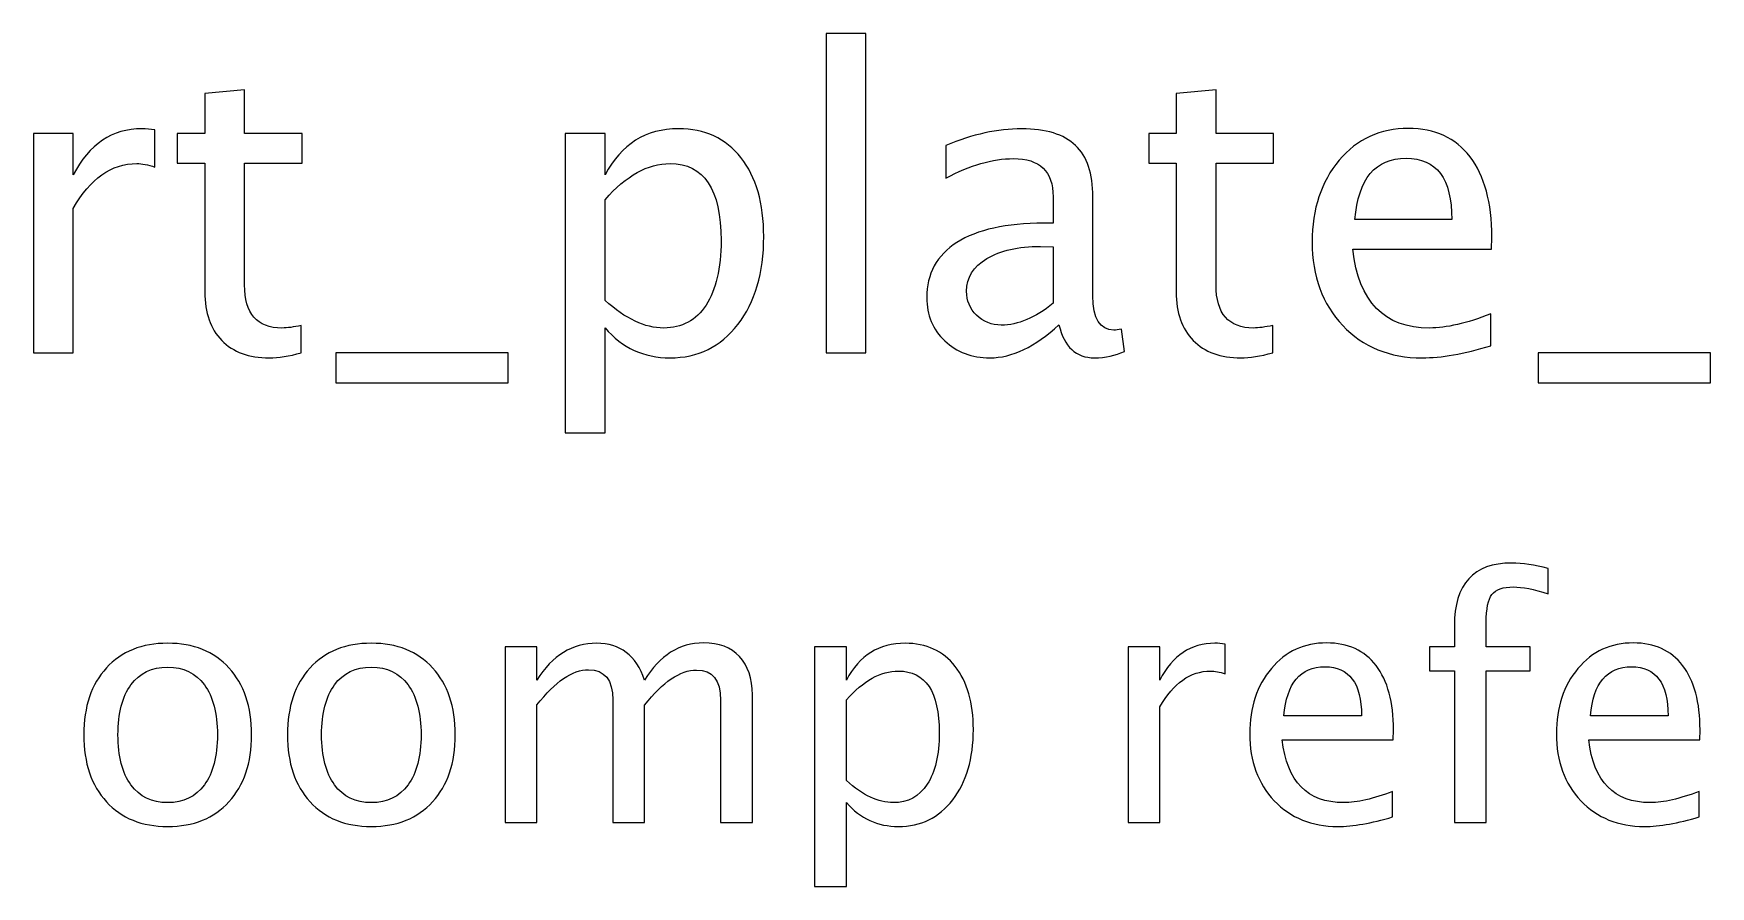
# Model space of a CAD drawing. Header units: centimetres. Extents: x -31.5 to 31.5, y -16.5 to 28.7.
# Drawn here: x -8.33 to 2.38, y 23.26 to 28.71 of the extents above; entities that cross this region are included whole.
import ezdxf

# ---------------------------------------------------------------- set-up
doc = ezdxf.new("R2010")
doc.units = ezdxf.units.CM
doc.header["$MEASUREMENT"] = 0
doc.layers.add('Layer 1', color=7, linetype='Continuous')

msp = doc.modelspace()

# ---------------------------------------------------------------- linework, layer by layer
at = {"layer": 'Layer 1'}
for points, knots in [([(-3.26536, 26.67044), (-3.26536, 26.67044), (-3.26536, 28.71037), (-3.26536, 28.71037), (-3.26536, 28.71037), (-3.26536, 28.71037), (-3.01136, 28.71037), (-3.01136, 28.71037), (-3.01136, 28.71037), (-3.01136, 28.71037), (-3.01136, 26.67044), (-3.01136, 26.67044), (-3.01136, 26.67044), (-3.01136, 26.67044), (-3.26536, 26.67044), (-3.26536, 26.67044)], [0, 0, 0, 0, 0.2, 0.2, 0.2, 0.2, 0.4, 0.4, 0.4, 0.4, 0.6, 0.6, 0.6, 0.6, 1, 1, 1, 1]), ([(-6.61586, 26.67088), (-6.69435, 26.64927), (-6.7627, 26.63869), (-6.82047, 26.63869), (-6.82047, 26.63869), (-6.95012, 26.63869), (-7.0511, 26.67573), (-7.12342, 26.74981), (-7.12342, 26.74981), (-7.19618, 26.8239), (-7.23234, 26.92664), (-7.23234, 27.0585), (-7.23234, 27.0585), (-7.23234, 27.0585), (-7.23234, 27.88223), (-7.23234, 27.88223), (-7.23234, 27.88223), (-7.23234, 27.88223), (-7.40784, 27.88223), (-7.40784, 27.88223), (-7.40784, 27.88223), (-7.40784, 27.88223), (-7.40784, 28.07273), (-7.40784, 28.07273), (-7.40784, 28.07273), (-7.40784, 28.07273), (-7.23234, 28.07273), (-7.23234, 28.07273), (-7.23234, 28.07273), (-7.23234, 28.07273), (-7.23234, 28.32629), (-7.23234, 28.32629), (-7.23234, 28.32629), (-7.23234, 28.32629), (-6.97834, 28.35054), (-6.97834, 28.35054), (-6.97834, 28.35054), (-6.97834, 28.35054), (-6.97834, 28.07273), (-6.97834, 28.07273), (-6.97834, 28.07273), (-6.97834, 28.07273), (-6.61057, 28.07273), (-6.61057, 28.07273), (-6.61057, 28.07273), (-6.61057, 28.07273), (-6.61057, 27.88223), (-6.61057, 27.88223), (-6.61057, 27.88223), (-6.61057, 27.88223), (-6.97834, 27.88223), (-6.97834, 27.88223), (-6.97834, 27.88223), (-6.97834, 27.88223), (-6.97834, 27.10436), (-6.97834, 27.10436), (-6.97834, 27.10436), (-6.97834, 26.92091), (-6.89852, 26.82919), (-6.73933, 26.82919), (-6.73933, 26.82919), (-6.70538, 26.82919), (-6.66437, 26.83492), (-6.61586, 26.84595), (-6.61586, 26.84595), (-6.61586, 26.84595), (-6.61586, 26.67088), (-6.61586, 26.67088)], [0, 0, 0, 0, 0.05555556, 0.05555556, 0.05555556, 0.05555556, 0.11111111, 0.11111111, 0.11111111, 0.11111111, 0.16666667, 0.16666667, 0.16666667, 0.16666667, 0.22222222, 0.22222222, 0.22222222, 0.22222222, 0.27777778, 0.27777778, 0.27777778, 0.27777778, 0.33333333, 0.33333333, 0.33333333, 0.33333333, 0.38888889, 0.38888889, 0.38888889, 0.38888889, 0.44444444, 0.44444444, 0.44444444, 0.44444444, 0.5, 0.5, 0.5, 0.5, 0.55555556, 0.55555556, 0.55555556, 0.55555556, 0.61111111, 0.61111111, 0.61111111, 0.61111111, 0.66666667, 0.66666667, 0.66666667, 0.66666667, 0.72222222, 0.72222222, 0.72222222, 0.72222222, 0.77777778, 0.77777778, 0.77777778, 0.77777778, 0.83333333, 0.83333333, 0.83333333, 0.83333333, 0.88888889, 0.88888889, 0.88888889, 0.88888889, 1, 1, 1, 1]), ([(-0.41272, 26.67088), (-0.49121, 26.64927), (-0.55956, 26.63869), (-0.61733, 26.63869), (-0.61733, 26.63869), (-0.74698, 26.63869), (-0.84796, 26.67573), (-0.92028, 26.74981), (-0.92028, 26.74981), (-0.99304, 26.8239), (-1.0292, 26.92664), (-1.0292, 27.0585), (-1.0292, 27.0585), (-1.0292, 27.0585), (-1.0292, 27.88223), (-1.0292, 27.88223), (-1.0292, 27.88223), (-1.0292, 27.88223), (-1.2047, 27.88223), (-1.2047, 27.88223), (-1.2047, 27.88223), (-1.2047, 27.88223), (-1.2047, 28.07273), (-1.2047, 28.07273), (-1.2047, 28.07273), (-1.2047, 28.07273), (-1.0292, 28.07273), (-1.0292, 28.07273), (-1.0292, 28.07273), (-1.0292, 28.07273), (-1.0292, 28.32629), (-1.0292, 28.32629), (-1.0292, 28.32629), (-1.0292, 28.32629), (-0.7752, 28.35054), (-0.7752, 28.35054), (-0.7752, 28.35054), (-0.7752, 28.35054), (-0.7752, 28.07273), (-0.7752, 28.07273), (-0.7752, 28.07273), (-0.7752, 28.07273), (-0.40743, 28.07273), (-0.40743, 28.07273), (-0.40743, 28.07273), (-0.40743, 28.07273), (-0.40743, 27.88223), (-0.40743, 27.88223), (-0.40743, 27.88223), (-0.40743, 27.88223), (-0.7752, 27.88223), (-0.7752, 27.88223), (-0.7752, 27.88223), (-0.7752, 27.88223), (-0.7752, 27.10436), (-0.7752, 27.10436), (-0.7752, 27.10436), (-0.7752, 26.92091), (-0.69538, 26.82919), (-0.53619, 26.82919), (-0.53619, 26.82919), (-0.50224, 26.82919), (-0.46123, 26.83492), (-0.41272, 26.84595), (-0.41272, 26.84595), (-0.41272, 26.84595), (-0.41272, 26.67088), (-0.41272, 26.67088)], [0, 0, 0, 0, 0.05555556, 0.05555556, 0.05555556, 0.05555556, 0.11111111, 0.11111111, 0.11111111, 0.11111111, 0.16666667, 0.16666667, 0.16666667, 0.16666667, 0.22222222, 0.22222222, 0.22222222, 0.22222222, 0.27777778, 0.27777778, 0.27777778, 0.27777778, 0.33333333, 0.33333333, 0.33333333, 0.33333333, 0.38888889, 0.38888889, 0.38888889, 0.38888889, 0.44444444, 0.44444444, 0.44444444, 0.44444444, 0.5, 0.5, 0.5, 0.5, 0.55555556, 0.55555556, 0.55555556, 0.55555556, 0.61111111, 0.61111111, 0.61111111, 0.61111111, 0.66666667, 0.66666667, 0.66666667, 0.66666667, 0.72222222, 0.72222222, 0.72222222, 0.72222222, 0.77777778, 0.77777778, 0.77777778, 0.77777778, 0.83333333, 0.83333333, 0.83333333, 0.83333333, 0.88888889, 0.88888889, 0.88888889, 0.88888889, 1, 1, 1, 1]), ([(-8.32551, 26.67044), (-8.32551, 26.67044), (-8.32551, 28.07273), (-8.32551, 28.07273), (-8.32551, 28.07273), (-8.32551, 28.07273), (-8.07151, 28.07273), (-8.07151, 28.07273), (-8.07151, 28.07273), (-8.07151, 28.07273), (-8.07151, 27.80771), (-8.07151, 27.80771), (-8.07151, 27.80771), (-7.97053, 28.00394), (-7.82413, 28.10183), (-7.63186, 28.10183), (-7.63186, 28.10183), (-7.60584, 28.10183), (-7.5785, 28.09963), (-7.55028, 28.09522), (-7.55028, 28.09522), (-7.55028, 28.09522), (-7.55028, 27.85754), (-7.55028, 27.85754), (-7.55028, 27.85754), (-7.59438, 27.87209), (-7.63318, 27.87958), (-7.6667, 27.87958), (-7.6667, 27.87958), (-7.82809, 27.87958), (-7.96303, 27.78433), (-8.07151, 27.59339), (-8.07151, 27.59339), (-8.07151, 27.59339), (-8.07151, 26.67044), (-8.07151, 26.67044), (-8.07151, 26.67044), (-8.07151, 26.67044), (-8.32551, 26.67044), (-8.32551, 26.67044)], [0, 0, 0, 0, 0.09090909, 0.09090909, 0.09090909, 0.09090909, 0.18181818, 0.18181818, 0.18181818, 0.18181818, 0.27272727, 0.27272727, 0.27272727, 0.27272727, 0.36363636, 0.36363636, 0.36363636, 0.36363636, 0.45454545, 0.45454545, 0.45454545, 0.45454545, 0.54545455, 0.54545455, 0.54545455, 0.54545455, 0.63636364, 0.63636364, 0.63636364, 0.63636364, 0.72727273, 0.72727273, 0.72727273, 0.72727273, 0.81818182, 0.81818182, 0.81818182, 0.81818182, 1, 1, 1, 1]), ([(-4.93047, 26.15979), (-4.93047, 26.15979), (-4.93047, 28.07273), (-4.93047, 28.07273), (-4.93047, 28.07273), (-4.93047, 28.07273), (-4.67647, 28.07273), (-4.67647, 28.07273), (-4.67647, 28.07273), (-4.67647, 28.07273), (-4.67647, 27.80771), (-4.67647, 27.80771), (-4.67647, 27.80771), (-4.5724, 28.00394), (-4.41586, 28.10183), (-4.20728, 28.10183), (-4.20728, 28.10183), (-4.03838, 28.10183), (-3.90565, 28.04054), (-3.80864, 27.91751), (-3.80864, 27.91751), (-3.71162, 27.79448), (-3.66312, 27.62647), (-3.66312, 27.41348), (-3.66312, 27.41348), (-3.66312, 27.18153), (-3.71824, 26.99411), (-3.82804, 26.85212), (-3.82804, 26.85212), (-3.93784, 26.70969), (-4.08248, 26.63869), (-4.26152, 26.63869), (-4.26152, 26.63869), (-4.42776, 26.63869), (-4.56623, 26.70219), (-4.67647, 26.82963), (-4.67647, 26.82963), (-4.67647, 26.82963), (-4.67647, 26.15979), (-4.67647, 26.15979), (-4.67647, 26.15979), (-4.67647, 26.15979), (-4.93047, 26.15979), (-4.93047, 26.15979)], [0, 0, 0, 0, 0.08333333, 0.08333333, 0.08333333, 0.08333333, 0.16666667, 0.16666667, 0.16666667, 0.16666667, 0.25, 0.25, 0.25, 0.25, 0.33333333, 0.33333333, 0.33333333, 0.33333333, 0.41666667, 0.41666667, 0.41666667, 0.41666667, 0.5, 0.5, 0.5, 0.5, 0.58333333, 0.58333333, 0.58333333, 0.58333333, 0.66666667, 0.66666667, 0.66666667, 0.66666667, 0.75, 0.75, 0.75, 0.75, 0.83333333, 0.83333333, 0.83333333, 0.83333333, 1, 1, 1, 1]), ([(-1.77797, 26.84903), (-1.93054, 26.7088), (-2.07739, 26.63869), (-2.2185, 26.63869), (-2.2185, 26.63869), (-2.33447, 26.63869), (-2.43105, 26.67485), (-2.50733, 26.74761), (-2.50733, 26.74761), (-2.58406, 26.82037), (-2.62243, 26.91209), (-2.62243, 27.02278), (-2.62243, 27.02278), (-2.62243, 27.17579), (-2.55805, 27.29353), (-2.42928, 27.37555), (-2.42928, 27.37555), (-2.30052, 27.45757), (-2.11575, 27.49858), (-1.87498, 27.49858), (-1.87498, 27.49858), (-1.87498, 27.49858), (-1.81545, 27.49858), (-1.81545, 27.49858), (-1.81545, 27.49858), (-1.81545, 27.49858), (-1.81545, 27.66748), (-1.81545, 27.66748), (-1.81545, 27.66748), (-1.81545, 27.8302), (-1.90012, 27.91133), (-2.06989, 27.91133), (-2.06989, 27.91133), (-2.2013, 27.91133), (-2.34506, 27.86988), (-2.50072, 27.78698), (-2.50072, 27.78698), (-2.50072, 27.78698), (-2.50072, 27.996), (-2.50072, 27.996), (-2.50072, 27.996), (-2.32962, 28.06656), (-2.16823, 28.10183), (-2.01697, 28.10183), (-2.01697, 28.10183), (-1.86131, 28.10183), (-1.74622, 28.06656), (-1.67258, 27.99556), (-1.67258, 27.99556), (-1.59849, 27.92456), (-1.56145, 27.8152), (-1.56145, 27.66748), (-1.56145, 27.66748), (-1.56145, 27.66748), (-1.56145, 27.0338), (-1.56145, 27.0338), (-1.56145, 27.0338), (-1.56145, 26.88872), (-1.51691, 26.81596), (-1.4274, 26.81596), (-1.4274, 26.81596), (-1.41637, 26.81596), (-1.40006, 26.81772), (-1.37845, 26.82125), (-1.37845, 26.82125), (-1.37845, 26.82125), (-1.36037, 26.68014), (-1.36037, 26.68014), (-1.36037, 26.68014), (-1.41813, 26.65236), (-1.48163, 26.63869), (-1.55131, 26.63869), (-1.55131, 26.63869), (-1.66993, 26.63869), (-1.74534, 26.7088), (-1.77797, 26.84903)], [0, 0, 0, 0, 0.05, 0.05, 0.05, 0.05, 0.1, 0.1, 0.1, 0.1, 0.15, 0.15, 0.15, 0.15, 0.2, 0.2, 0.2, 0.2, 0.25, 0.25, 0.25, 0.25, 0.3, 0.3, 0.3, 0.3, 0.35, 0.35, 0.35, 0.35, 0.4, 0.4, 0.4, 0.4, 0.45, 0.45, 0.45, 0.45, 0.5, 0.5, 0.5, 0.5, 0.55, 0.55, 0.55, 0.55, 0.6, 0.6, 0.6, 0.6, 0.65, 0.65, 0.65, 0.65, 0.7, 0.7, 0.7, 0.7, 0.75, 0.75, 0.75, 0.75, 0.8, 0.8, 0.8, 0.8, 0.85, 0.85, 0.85, 0.85, 0.9, 0.9, 0.9, 0.9, 1, 1, 1, 1]), ([(0.97899, 26.71542), (0.80833, 26.66427), (0.66237, 26.63869), (0.54066, 26.63869), (0.54066, 26.63869), (0.33296, 26.63869), (0.16407, 26.70748), (0.03399, 26.84462), (0.03399, 26.84462), (-0.0961, 26.98177), (-0.16137, 27.15948), (-0.16137, 27.3782), (-0.16137, 27.3782), (-0.16137, 27.59031), (-0.10404, 27.76449), (0.01105, 27.90075), (0.01105, 27.90075), (0.12615, 28.03657), (0.27343, 28.10448), (0.45291, 28.10448), (0.45291, 28.10448), (0.62268, 28.10448), (0.75409, 28.04407), (0.8467, 27.92324), (0.8467, 27.92324), (0.9393, 27.80241), (0.9856, 27.63132), (0.9856, 27.40951), (0.9856, 27.40951), (0.9856, 27.40951), (0.98428, 27.3319), (0.98428, 27.3319), (0.98428, 27.3319), (0.98428, 27.3319), (0.09793, 27.3319), (0.09793, 27.3319), (0.09793, 27.3319), (0.13497, 26.99676), (0.29857, 26.82919), (0.58829, 26.82919), (0.58829, 26.82919), (0.69456, 26.82919), (0.82465, 26.85918), (0.97899, 26.91915), (0.97899, 26.91915), (0.97899, 26.91915), (0.97899, 26.71542), (0.97899, 26.71542)], [0, 0, 0, 0, 0.07692308, 0.07692308, 0.07692308, 0.07692308, 0.15384615, 0.15384615, 0.15384615, 0.15384615, 0.23076923, 0.23076923, 0.23076923, 0.23076923, 0.30769231, 0.30769231, 0.30769231, 0.30769231, 0.38461538, 0.38461538, 0.38461538, 0.38461538, 0.46153846, 0.46153846, 0.46153846, 0.46153846, 0.53846154, 0.53846154, 0.53846154, 0.53846154, 0.61538462, 0.61538462, 0.61538462, 0.61538462, 0.69230769, 0.69230769, 0.69230769, 0.69230769, 0.76923077, 0.76923077, 0.76923077, 0.76923077, 0.84615385, 0.84615385, 0.84615385, 0.84615385, 1, 1, 1, 1]), ([(-4.67647, 27.0047), (-4.5455, 26.88784), (-4.42071, 26.82919), (-4.30209, 26.82919), (-4.30209, 26.82919), (-4.18523, 26.82919), (-4.09483, 26.87814), (-4.03133, 26.97559), (-4.03133, 26.97559), (-3.96739, 27.07305), (-3.93564, 27.21019), (-3.93564, 27.38746), (-3.93564, 27.38746), (-3.93564, 27.71554), (-4.04412, 27.87958), (-4.26108, 27.87958), (-4.26108, 27.87958), (-4.40307, 27.87958), (-4.54153, 27.80286), (-4.67647, 27.64896), (-4.67647, 27.64896), (-4.67647, 27.64896), (-4.67647, 27.0047), (-4.67647, 27.0047)], [0, 0, 0, 0, 0.14285714, 0.14285714, 0.14285714, 0.14285714, 0.28571429, 0.28571429, 0.28571429, 0.28571429, 0.42857143, 0.42857143, 0.42857143, 0.42857143, 0.57142857, 0.57142857, 0.57142857, 0.57142857, 0.71428571, 0.71428571, 0.71428571, 0.71428571, 1, 1, 1, 1]), ([(0.11116, 27.5224), (0.11116, 27.5224), (0.73028, 27.5224), (0.73028, 27.5224), (0.73028, 27.5224), (0.73028, 27.78345), (0.63282, 27.91398), (0.43836, 27.91398), (0.43836, 27.91398), (0.24256, 27.91398), (0.13364, 27.78345), (0.11116, 27.5224)], [0, 0, 0, 0, 0.25, 0.25, 0.25, 0.25, 0.5, 0.5, 0.5, 0.5, 1, 1, 1, 1]), ([(-1.81545, 26.9875), (-1.81545, 26.9875), (-1.81545, 27.34777), (-1.81545, 27.34777), (-1.81545, 27.34777), (-1.81545, 27.34777), (-1.89703, 27.35042), (-1.89703, 27.35042), (-1.89703, 27.35042), (-2.03814, 27.35042), (-2.15191, 27.3244), (-2.23878, 27.27237), (-2.23878, 27.27237), (-2.32521, 27.21989), (-2.36843, 27.15066), (-2.36843, 27.06423), (-2.36843, 27.06423), (-2.36843, 27.00381), (-2.34682, 26.95266), (-2.30405, 26.91077), (-2.30405, 26.91077), (-2.26083, 26.86888), (-2.20836, 26.84771), (-2.14618, 26.84771), (-2.14618, 26.84771), (-2.04035, 26.84771), (-1.9301, 26.89445), (-1.81545, 26.9875)], [0, 0, 0, 0, 0.125, 0.125, 0.125, 0.125, 0.25, 0.25, 0.25, 0.25, 0.375, 0.375, 0.375, 0.375, 0.5, 0.5, 0.5, 0.5, 0.625, 0.625, 0.625, 0.625, 0.75, 0.75, 0.75, 0.75, 1, 1, 1, 1]), ([(-6.39626, 26.47994), (-6.39626, 26.47994), (-6.39626, 26.67044), (-6.39626, 26.67044), (-6.39626, 26.67044), (-6.39626, 26.67044), (-5.29559, 26.67044), (-5.29559, 26.67044), (-5.29559, 26.67044), (-5.29559, 26.67044), (-5.29559, 26.47994), (-5.29559, 26.47994), (-5.29559, 26.47994), (-5.29559, 26.47994), (-6.39626, 26.47994), (-6.39626, 26.47994)], [0, 0, 0, 0, 0.2, 0.2, 0.2, 0.2, 0.4, 0.4, 0.4, 0.4, 0.6, 0.6, 0.6, 0.6, 1, 1, 1, 1]), ([(1.28105, 26.47994), (1.28105, 26.47994), (1.28105, 26.67044), (1.28105, 26.67044), (1.28105, 26.67044), (1.28105, 26.67044), (2.38172, 26.67044), (2.38172, 26.67044), (2.38172, 26.67044), (2.38172, 26.67044), (2.38172, 26.47994), (2.38172, 26.47994), (2.38172, 26.47994), (2.38172, 26.47994), (1.28105, 26.47994), (1.28105, 26.47994)], [0, 0, 0, 0, 0.2, 0.2, 0.2, 0.2, 0.4, 0.4, 0.4, 0.4, 0.6, 0.6, 0.6, 0.6, 1, 1, 1, 1]), ([(0.7465, 23.67044), (0.7465, 23.67044), (0.7465, 24.63987), (0.7465, 24.63987), (0.7465, 24.63987), (0.7465, 24.63987), (0.5874, 24.63987), (0.5874, 24.63987), (0.5874, 24.63987), (0.5874, 24.63987), (0.5874, 24.79228), (0.5874, 24.79228), (0.5874, 24.79228), (0.5874, 24.79228), (0.7465, 24.79228), (0.7465, 24.79228), (0.7465, 24.79228), (0.7465, 24.79228), (0.7465, 24.92668), (0.7465, 24.92668), (0.7465, 24.92668), (0.7465, 25.19409), (0.86856, 25.32779), (1.11268, 25.32779), (1.11268, 25.32779), (1.18112, 25.32779), (1.25873, 25.3165), (1.34552, 25.29393), (1.34552, 25.29393), (1.34552, 25.29393), (1.34552, 25.13094), (1.34552, 25.13094), (1.34552, 25.13094), (1.25344, 25.16058), (1.17971, 25.17539), (1.12433, 25.17539), (1.12433, 25.17539), (1.05695, 25.17539), (1.01108, 25.15952), (0.98674, 25.12741), (0.98674, 25.12741), (0.96205, 25.09531), (0.9497, 25.03569), (0.9497, 24.94856), (0.9497, 24.94856), (0.9497, 24.94856), (0.9497, 24.79228), (0.9497, 24.79228), (0.9497, 24.79228), (0.9497, 24.79228), (1.23157, 24.79228), (1.23157, 24.79228), (1.23157, 24.79228), (1.23157, 24.79228), (1.23157, 24.63987), (1.23157, 24.63987), (1.23157, 24.63987), (1.23157, 24.63987), (0.9497, 24.63987), (0.9497, 24.63987), (0.9497, 24.63987), (0.9497, 24.63987), (0.9497, 23.67044), (0.9497, 23.67044), (0.9497, 23.67044), (0.9497, 23.67044), (0.7465, 23.67044), (0.7465, 23.67044)], [0, 0, 0, 0, 0.05555556, 0.05555556, 0.05555556, 0.05555556, 0.11111111, 0.11111111, 0.11111111, 0.11111111, 0.16666667, 0.16666667, 0.16666667, 0.16666667, 0.22222222, 0.22222222, 0.22222222, 0.22222222, 0.27777778, 0.27777778, 0.27777778, 0.27777778, 0.33333333, 0.33333333, 0.33333333, 0.33333333, 0.38888889, 0.38888889, 0.38888889, 0.38888889, 0.44444444, 0.44444444, 0.44444444, 0.44444444, 0.5, 0.5, 0.5, 0.5, 0.55555556, 0.55555556, 0.55555556, 0.55555556, 0.61111111, 0.61111111, 0.61111111, 0.61111111, 0.66666667, 0.66666667, 0.66666667, 0.66666667, 0.72222222, 0.72222222, 0.72222222, 0.72222222, 0.77777778, 0.77777778, 0.77777778, 0.77777778, 0.83333333, 0.83333333, 0.83333333, 0.83333333, 0.88888889, 0.88888889, 0.88888889, 0.88888889, 1, 1, 1, 1]), ([(-7.46899, 23.64504), (-7.63374, 23.64504), (-7.76427, 23.6976), (-7.86022, 23.80273), (-7.86022, 23.80273), (-7.95653, 23.90786), (-8.00451, 24.05074), (-8.00451, 24.231), (-8.00451, 24.231), (-8.00451, 24.41092), (-7.95653, 24.55344), (-7.86022, 24.65822), (-7.86022, 24.65822), (-7.76427, 24.76299), (-7.63374, 24.81556), (-7.46899, 24.81556), (-7.46899, 24.81556), (-7.30424, 24.81556), (-7.17372, 24.76299), (-7.07776, 24.65822), (-7.07776, 24.65822), (-6.98145, 24.55344), (-6.93347, 24.41092), (-6.93347, 24.231), (-6.93347, 24.231), (-6.93347, 24.05074), (-6.98145, 23.90786), (-7.07776, 23.80273), (-7.07776, 23.80273), (-7.17372, 23.6976), (-7.30424, 23.64504), (-7.46899, 23.64504)], [0, 0, 0, 0, 0.11111111, 0.11111111, 0.11111111, 0.11111111, 0.22222222, 0.22222222, 0.22222222, 0.22222222, 0.33333333, 0.33333333, 0.33333333, 0.33333333, 0.44444444, 0.44444444, 0.44444444, 0.44444444, 0.55555556, 0.55555556, 0.55555556, 0.55555556, 0.66666667, 0.66666667, 0.66666667, 0.66666667, 0.77777778, 0.77777778, 0.77777778, 0.77777778, 1, 1, 1, 1]), ([(-6.16865, 23.64504), (-6.3334, 23.64504), (-6.46393, 23.6976), (-6.55988, 23.80273), (-6.55988, 23.80273), (-6.65619, 23.90786), (-6.70417, 24.05074), (-6.70417, 24.231), (-6.70417, 24.231), (-6.70417, 24.41092), (-6.65619, 24.55344), (-6.55988, 24.65822), (-6.55988, 24.65822), (-6.46393, 24.76299), (-6.3334, 24.81556), (-6.16865, 24.81556), (-6.16865, 24.81556), (-6.0039, 24.81556), (-5.87338, 24.76299), (-5.77742, 24.65822), (-5.77742, 24.65822), (-5.68111, 24.55344), (-5.63313, 24.41092), (-5.63313, 24.231), (-5.63313, 24.231), (-5.63313, 24.05074), (-5.68111, 23.90786), (-5.77742, 23.80273), (-5.77742, 23.80273), (-5.87338, 23.6976), (-6.0039, 23.64504), (-6.16865, 23.64504)], [0, 0, 0, 0, 0.11111111, 0.11111111, 0.11111111, 0.11111111, 0.22222222, 0.22222222, 0.22222222, 0.22222222, 0.33333333, 0.33333333, 0.33333333, 0.33333333, 0.44444444, 0.44444444, 0.44444444, 0.44444444, 0.55555556, 0.55555556, 0.55555556, 0.55555556, 0.66666667, 0.66666667, 0.66666667, 0.66666667, 0.77777778, 0.77777778, 0.77777778, 0.77777778, 1, 1, 1, 1]), ([(-5.31493, 23.67044), (-5.31493, 23.67044), (-5.31493, 24.79228), (-5.31493, 24.79228), (-5.31493, 24.79228), (-5.31493, 24.79228), (-5.11173, 24.79228), (-5.11173, 24.79228), (-5.11173, 24.79228), (-5.11173, 24.79228), (-5.11173, 24.58026), (-5.11173, 24.58026), (-5.11173, 24.58026), (-5.0126, 24.73724), (-4.8856, 24.81556), (-4.73002, 24.81556), (-4.73002, 24.81556), (-4.58009, 24.81556), (-4.47814, 24.73724), (-4.42381, 24.58026), (-4.42381, 24.58026), (-4.3275, 24.73865), (-4.20191, 24.81768), (-4.04775, 24.81768), (-4.04775, 24.81768), (-3.94932, 24.81768), (-3.87277, 24.78875), (-3.81809, 24.73054), (-3.81809, 24.73054), (-3.76341, 24.67233), (-3.73589, 24.59084), (-3.73589, 24.48606), (-3.73589, 24.48606), (-3.73589, 24.48606), (-3.73589, 23.67044), (-3.73589, 23.67044), (-3.73589, 23.67044), (-3.73589, 23.67044), (-3.93909, 23.67044), (-3.93909, 23.67044), (-3.93909, 23.67044), (-3.93909, 23.67044), (-3.93909, 24.45255), (-3.93909, 24.45255), (-3.93909, 24.45255), (-3.93909, 24.58026), (-3.98989, 24.64411), (-4.09149, 24.64411), (-4.09149, 24.64411), (-4.19698, 24.64411), (-4.30775, 24.56967), (-4.42381, 24.42045), (-4.42381, 24.42045), (-4.42381, 24.42045), (-4.42381, 23.67044), (-4.42381, 23.67044), (-4.42381, 23.67044), (-4.42381, 23.67044), (-4.62701, 23.67044), (-4.62701, 23.67044), (-4.62701, 23.67044), (-4.62701, 23.67044), (-4.62701, 24.45326), (-4.62701, 24.45326), (-4.62701, 24.45326), (-4.62701, 24.58202), (-4.67852, 24.64622), (-4.78188, 24.64622), (-4.78188, 24.64622), (-4.88454, 24.64622), (-4.99461, 24.57144), (-5.11173, 24.42151), (-5.11173, 24.42151), (-5.11173, 24.42151), (-5.11173, 23.67044), (-5.11173, 23.67044), (-5.11173, 23.67044), (-5.11173, 23.67044), (-5.31493, 23.67044), (-5.31493, 23.67044)], [0, 0, 0, 0, 0.04761905, 0.04761905, 0.04761905, 0.04761905, 0.0952381, 0.0952381, 0.0952381, 0.0952381, 0.14285714, 0.14285714, 0.14285714, 0.14285714, 0.19047619, 0.19047619, 0.19047619, 0.19047619, 0.23809524, 0.23809524, 0.23809524, 0.23809524, 0.28571429, 0.28571429, 0.28571429, 0.28571429, 0.33333333, 0.33333333, 0.33333333, 0.33333333, 0.38095238, 0.38095238, 0.38095238, 0.38095238, 0.42857143, 0.42857143, 0.42857143, 0.42857143, 0.47619048, 0.47619048, 0.47619048, 0.47619048, 0.52380952, 0.52380952, 0.52380952, 0.52380952, 0.57142857, 0.57142857, 0.57142857, 0.57142857, 0.61904762, 0.61904762, 0.61904762, 0.61904762, 0.66666667, 0.66666667, 0.66666667, 0.66666667, 0.71428571, 0.71428571, 0.71428571, 0.71428571, 0.76190476, 0.76190476, 0.76190476, 0.76190476, 0.80952381, 0.80952381, 0.80952381, 0.80952381, 0.85714286, 0.85714286, 0.85714286, 0.85714286, 0.9047619, 0.9047619, 0.9047619, 0.9047619, 1, 1, 1, 1]), ([(-3.33867, 23.26192), (-3.33867, 23.26192), (-3.33867, 24.79228), (-3.33867, 24.79228), (-3.33867, 24.79228), (-3.33867, 24.79228), (-3.13547, 24.79228), (-3.13547, 24.79228), (-3.13547, 24.79228), (-3.13547, 24.79228), (-3.13547, 24.58026), (-3.13547, 24.58026), (-3.13547, 24.58026), (-3.05221, 24.73724), (-2.92698, 24.81556), (-2.76011, 24.81556), (-2.76011, 24.81556), (-2.625, 24.81556), (-2.51881, 24.76652), (-2.4412, 24.6681), (-2.4412, 24.6681), (-2.36359, 24.56967), (-2.32478, 24.43526), (-2.32478, 24.26487), (-2.32478, 24.26487), (-2.32478, 24.07931), (-2.36888, 23.92938), (-2.45672, 23.81578), (-2.45672, 23.81578), (-2.54457, 23.70184), (-2.66028, 23.64504), (-2.8035, 23.64504), (-2.8035, 23.64504), (-2.9365, 23.64504), (-3.04727, 23.69584), (-3.13547, 23.79779), (-3.13547, 23.79779), (-3.13547, 23.79779), (-3.13547, 23.26192), (-3.13547, 23.26192), (-3.13547, 23.26192), (-3.13547, 23.26192), (-3.33867, 23.26192), (-3.33867, 23.26192)], [0, 0, 0, 0, 0.08333333, 0.08333333, 0.08333333, 0.08333333, 0.16666667, 0.16666667, 0.16666667, 0.16666667, 0.25, 0.25, 0.25, 0.25, 0.33333333, 0.33333333, 0.33333333, 0.33333333, 0.41666667, 0.41666667, 0.41666667, 0.41666667, 0.5, 0.5, 0.5, 0.5, 0.58333333, 0.58333333, 0.58333333, 0.58333333, 0.66666667, 0.66666667, 0.66666667, 0.66666667, 0.75, 0.75, 0.75, 0.75, 0.83333333, 0.83333333, 0.83333333, 0.83333333, 1, 1, 1, 1]), ([(-1.33701, 23.67044), (-1.33701, 23.67044), (-1.33701, 24.79228), (-1.33701, 24.79228), (-1.33701, 24.79228), (-1.33701, 24.79228), (-1.13381, 24.79228), (-1.13381, 24.79228), (-1.13381, 24.79228), (-1.13381, 24.79228), (-1.13381, 24.58026), (-1.13381, 24.58026), (-1.13381, 24.58026), (-1.05302, 24.73724), (-0.9359, 24.81556), (-0.78209, 24.81556), (-0.78209, 24.81556), (-0.76128, 24.81556), (-0.7394, 24.81379), (-0.71683, 24.81027), (-0.71683, 24.81027), (-0.71683, 24.81027), (-0.71683, 24.62012), (-0.71683, 24.62012), (-0.71683, 24.62012), (-0.7521, 24.63176), (-0.78315, 24.63776), (-0.80996, 24.63776), (-0.80996, 24.63776), (-0.93908, 24.63776), (-1.04703, 24.56156), (-1.13381, 24.40881), (-1.13381, 24.40881), (-1.13381, 24.40881), (-1.13381, 23.67044), (-1.13381, 23.67044), (-1.13381, 23.67044), (-1.13381, 23.67044), (-1.33701, 23.67044), (-1.33701, 23.67044)], [0, 0, 0, 0, 0.09090909, 0.09090909, 0.09090909, 0.09090909, 0.18181818, 0.18181818, 0.18181818, 0.18181818, 0.27272727, 0.27272727, 0.27272727, 0.27272727, 0.36363636, 0.36363636, 0.36363636, 0.36363636, 0.45454545, 0.45454545, 0.45454545, 0.45454545, 0.54545455, 0.54545455, 0.54545455, 0.54545455, 0.63636364, 0.63636364, 0.63636364, 0.63636364, 0.72727273, 0.72727273, 0.72727273, 0.72727273, 0.81818182, 0.81818182, 0.81818182, 0.81818182, 1, 1, 1, 1]), ([(0.35244, 23.70642), (0.21592, 23.6655), (0.09915, 23.64504), (0.00178, 23.64504), (0.00178, 23.64504), (-0.16438, 23.64504), (-0.29949, 23.70007), (-0.40356, 23.80979), (-0.40356, 23.80979), (-0.50763, 23.9195), (-0.55984, 24.06167), (-0.55984, 24.23665), (-0.55984, 24.23665), (-0.55984, 24.40634), (-0.51398, 24.54568), (-0.4219, 24.65469), (-0.4219, 24.65469), (-0.32983, 24.76335), (-0.212, 24.81768), (-0.06842, 24.81768), (-0.06842, 24.81768), (0.0674, 24.81768), (0.17253, 24.76934), (0.24661, 24.67268), (0.24661, 24.67268), (0.32069, 24.57602), (0.35774, 24.43914), (0.35774, 24.2617), (0.35774, 24.2617), (0.35774, 24.2617), (0.35668, 24.19961), (0.35668, 24.19961), (0.35668, 24.19961), (0.35668, 24.19961), (-0.35241, 24.19961), (-0.35241, 24.19961), (-0.35241, 24.19961), (-0.32277, 23.9315), (-0.19189, 23.79744), (0.03988, 23.79744), (0.03988, 23.79744), (0.1249, 23.79744), (0.22897, 23.82143), (0.35244, 23.86941), (0.35244, 23.86941), (0.35244, 23.86941), (0.35244, 23.70642), (0.35244, 23.70642)], [0, 0, 0, 0, 0.07692308, 0.07692308, 0.07692308, 0.07692308, 0.15384615, 0.15384615, 0.15384615, 0.15384615, 0.23076923, 0.23076923, 0.23076923, 0.23076923, 0.30769231, 0.30769231, 0.30769231, 0.30769231, 0.38461538, 0.38461538, 0.38461538, 0.38461538, 0.46153846, 0.46153846, 0.46153846, 0.46153846, 0.53846154, 0.53846154, 0.53846154, 0.53846154, 0.61538462, 0.61538462, 0.61538462, 0.61538462, 0.69230769, 0.69230769, 0.69230769, 0.69230769, 0.76923077, 0.76923077, 0.76923077, 0.76923077, 0.84615385, 0.84615385, 0.84615385, 0.84615385, 1, 1, 1, 1]), ([(2.31001, 23.70642), (2.17349, 23.6655), (2.05672, 23.64504), (1.95935, 23.64504), (1.95935, 23.64504), (1.79319, 23.64504), (1.65808, 23.70007), (1.55401, 23.80979), (1.55401, 23.80979), (1.44994, 23.9195), (1.39773, 24.06167), (1.39773, 24.23665), (1.39773, 24.23665), (1.39773, 24.40634), (1.44359, 24.54568), (1.53567, 24.65469), (1.53567, 24.65469), (1.62774, 24.76335), (1.74557, 24.81768), (1.88915, 24.81768), (1.88915, 24.81768), (2.02497, 24.81768), (2.1301, 24.76934), (2.20418, 24.67268), (2.20418, 24.67268), (2.27826, 24.57602), (2.31531, 24.43914), (2.31531, 24.2617), (2.31531, 24.2617), (2.31531, 24.2617), (2.31425, 24.19961), (2.31425, 24.19961), (2.31425, 24.19961), (2.31425, 24.19961), (1.60516, 24.19961), (1.60516, 24.19961), (1.60516, 24.19961), (1.6348, 23.9315), (1.76568, 23.79744), (1.99745, 23.79744), (1.99745, 23.79744), (2.08247, 23.79744), (2.18654, 23.82143), (2.31001, 23.86941), (2.31001, 23.86941), (2.31001, 23.86941), (2.31001, 23.70642), (2.31001, 23.70642)], [0, 0, 0, 0, 0.07692308, 0.07692308, 0.07692308, 0.07692308, 0.15384615, 0.15384615, 0.15384615, 0.15384615, 0.23076923, 0.23076923, 0.23076923, 0.23076923, 0.30769231, 0.30769231, 0.30769231, 0.30769231, 0.38461538, 0.38461538, 0.38461538, 0.38461538, 0.46153846, 0.46153846, 0.46153846, 0.46153846, 0.53846154, 0.53846154, 0.53846154, 0.53846154, 0.61538462, 0.61538462, 0.61538462, 0.61538462, 0.69230769, 0.69230769, 0.69230769, 0.69230769, 0.76923077, 0.76923077, 0.76923077, 0.76923077, 0.84615385, 0.84615385, 0.84615385, 0.84615385, 1, 1, 1, 1]), ([(-7.46935, 23.79744), (-7.3688, 23.79744), (-7.29049, 23.83519), (-7.23475, 23.91103), (-7.23475, 23.91103), (-7.17936, 23.98653), (-7.15149, 24.09342), (-7.15149, 24.231), (-7.15149, 24.231), (-7.15149, 24.36824), (-7.17936, 24.47477), (-7.23475, 24.55027), (-7.23475, 24.55027), (-7.29049, 24.62541), (-7.3688, 24.66316), (-7.46935, 24.66316), (-7.46935, 24.66316), (-7.57024, 24.66316), (-7.64856, 24.62541), (-7.70359, 24.55027), (-7.70359, 24.55027), (-7.75898, 24.47477), (-7.78649, 24.36824), (-7.78649, 24.231), (-7.78649, 24.231), (-7.78649, 24.09342), (-7.75898, 23.98653), (-7.70359, 23.91103), (-7.70359, 23.91103), (-7.64856, 23.83519), (-7.57024, 23.79744), (-7.46935, 23.79744)], [0, 0, 0, 0, 0.11111111, 0.11111111, 0.11111111, 0.11111111, 0.22222222, 0.22222222, 0.22222222, 0.22222222, 0.33333333, 0.33333333, 0.33333333, 0.33333333, 0.44444444, 0.44444444, 0.44444444, 0.44444444, 0.55555556, 0.55555556, 0.55555556, 0.55555556, 0.66666667, 0.66666667, 0.66666667, 0.66666667, 0.77777778, 0.77777778, 0.77777778, 0.77777778, 1, 1, 1, 1]), ([(-6.16901, 23.79744), (-6.06846, 23.79744), (-5.99015, 23.83519), (-5.93441, 23.91103), (-5.93441, 23.91103), (-5.87902, 23.98653), (-5.85115, 24.09342), (-5.85115, 24.231), (-5.85115, 24.231), (-5.85115, 24.36824), (-5.87902, 24.47477), (-5.93441, 24.55027), (-5.93441, 24.55027), (-5.99015, 24.62541), (-6.06846, 24.66316), (-6.16901, 24.66316), (-6.16901, 24.66316), (-6.2699, 24.66316), (-6.34822, 24.62541), (-6.40325, 24.55027), (-6.40325, 24.55027), (-6.45864, 24.47477), (-6.48615, 24.36824), (-6.48615, 24.231), (-6.48615, 24.231), (-6.48615, 24.09342), (-6.45864, 23.98653), (-6.40325, 23.91103), (-6.40325, 23.91103), (-6.34822, 23.83519), (-6.2699, 23.79744), (-6.16901, 23.79744)], [0, 0, 0, 0, 0.11111111, 0.11111111, 0.11111111, 0.11111111, 0.22222222, 0.22222222, 0.22222222, 0.22222222, 0.33333333, 0.33333333, 0.33333333, 0.33333333, 0.44444444, 0.44444444, 0.44444444, 0.44444444, 0.55555556, 0.55555556, 0.55555556, 0.55555556, 0.66666667, 0.66666667, 0.66666667, 0.66666667, 0.77777778, 0.77777778, 0.77777778, 0.77777778, 1, 1, 1, 1]), ([(-3.13547, 23.93785), (-3.03069, 23.84436), (-2.93086, 23.79744), (-2.83596, 23.79744), (-2.83596, 23.79744), (-2.74247, 23.79744), (-2.67015, 23.8366), (-2.61935, 23.91456), (-2.61935, 23.91456), (-2.5682, 23.99253), (-2.5428, 24.10224), (-2.5428, 24.24406), (-2.5428, 24.24406), (-2.5428, 24.50652), (-2.62959, 24.63776), (-2.80315, 24.63776), (-2.80315, 24.63776), (-2.91675, 24.63776), (-3.02752, 24.57637), (-3.13547, 24.45326), (-3.13547, 24.45326), (-3.13547, 24.45326), (-3.13547, 23.93785), (-3.13547, 23.93785)], [0, 0, 0, 0, 0.14285714, 0.14285714, 0.14285714, 0.14285714, 0.28571429, 0.28571429, 0.28571429, 0.28571429, 0.42857143, 0.42857143, 0.42857143, 0.42857143, 0.57142857, 0.57142857, 0.57142857, 0.57142857, 0.71428571, 0.71428571, 0.71428571, 0.71428571, 1, 1, 1, 1]), ([(-0.34182, 24.35201), (-0.34182, 24.35201), (0.15348, 24.35201), (0.15348, 24.35201), (0.15348, 24.35201), (0.15348, 24.56085), (0.07551, 24.66527), (-0.08006, 24.66527), (-0.08006, 24.66527), (-0.23669, 24.66527), (-0.32383, 24.56085), (-0.34182, 24.35201)], [0, 0, 0, 0, 0.25, 0.25, 0.25, 0.25, 0.5, 0.5, 0.5, 0.5, 1, 1, 1, 1]), ([(1.61575, 24.35201), (1.61575, 24.35201), (2.11105, 24.35201), (2.11105, 24.35201), (2.11105, 24.35201), (2.11105, 24.56085), (2.03308, 24.66527), (1.87751, 24.66527), (1.87751, 24.66527), (1.72088, 24.66527), (1.63374, 24.56085), (1.61575, 24.35201)], [0, 0, 0, 0, 0.25, 0.25, 0.25, 0.25, 0.5, 0.5, 0.5, 0.5, 1, 1, 1, 1])]:
    msp.add_open_spline(points, degree=3, knots=knots, dxfattribs=at)

doc.saveas('drawing.dxf')
